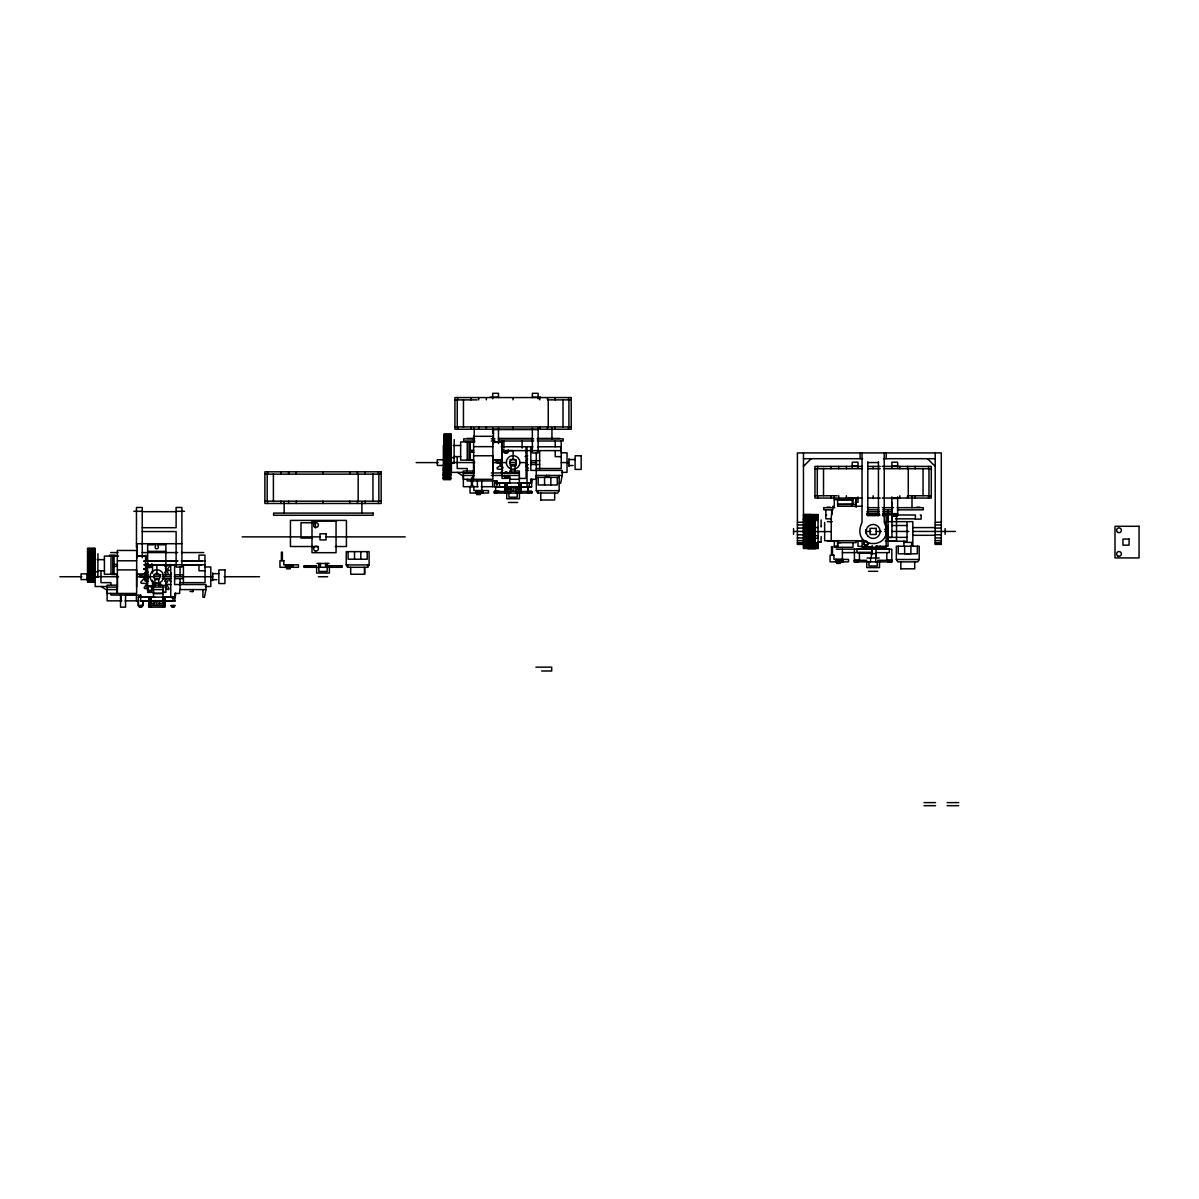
<?xml version="1.0" encoding="UTF-8"?>
<svg xmlns="http://www.w3.org/2000/svg" width="1199" height="1199" viewBox="0 0 1199 1199"><rect width="100%" height="100%" fill="white"/><g stroke="black" fill="none" stroke-linecap="round" stroke-linejoin="round"><path stroke-width="1.5" d="M109.499 556.051L117.397 556.021M117.397 587.03L117.397 574.456M136.641 587.03L136.641 569.9L117.397 569.9M139.039 597.132L142.906 597.132L138.365 597.132L138.35 605.6L142.966 605.6L142.981 600.984L142.966 605.6L140.957 605.6M171.262 600.999L140.673 600.984L140.643 595.064L125.85 595.064M148.856 600.984L148.856 597.102L173.091 597.147L173.016 600.999L140.673 600.984M150.774 600.984L150.774 597.102L150.774 603.307M153.487 597.147L153.487 585.157L163.109 585.157L162.959 600.999M154.926 586.041L154.926 578.652L158.778 578.652L158.778 586.041M164.892 600.999L164.892 597.117L162.959 597.117L162.959 603.307M174.694 600.999L175.384 593.43L179.685 593.43L179.685 589.593L205.973 589.593L205.973 584.542L174.604 584.542L174.604 564.384M465.737 441.921L473.635 441.876M473.635 472.886L473.635 460.326L467.235 460.251L467.235 441.861L469.004 442.101L469.004 460.326M492.879 472.886L492.879 455.77L473.635 455.77M512.153 486.854L496.911 486.839L496.881 480.934L492.654 480.934L492.654 486.704M498.065 486.839C500.867 487.633 499.324 481.324 497.735 482.987M505.094 486.854L505.094 482.972L529.254 483.017L529.254 486.869L496.911 486.839M507.012 486.854L507.012 482.972L507.012 489.162L510.489 489.192M509.71 483.002L509.725 475.448M511.164 471.911L511.164 464.508L515.015 464.508L515.015 471.911M519.197 486.854L519.197 482.987L521.13 482.987L521.13 491.095L505.094 491.095L505.094 482.972L497.18 482.987M519.347 483.002L519.347 471.027L509.725 471.027L509.725 472.946L519.347 472.946M521.13 486.854L521.13 482.987M529.254 486.869L527.065 486.854L526.99 446.777M530.453 486.869L531.607 486.869L531.622 479.3L535.908 479.3L535.908 475.448L562.211 475.448L562.211 470.398L530.842 470.398L530.842 446.777M842.387 559.393L842.387 549.187M852.234 505.573L852.234 498.424M854.422 549.187L854.422 560.308M856.086 507.357L856.086 498.424L856.086 502.276M871.208 558.015L872.228 545.995L872.213 554.148L871.208 554.148L871.208 552.604L856.925 552.604L856.925 549.187L889.328 549.202L889.328 552.634L876.034 552.634L876.034 558.015L876.064 545.995M888.054 521.655L888.054 511.763M891.831 560.323L891.831 549.172L836.228 549.172M891.936 521.655L891.876 496.941M891.876 502.276L891.936 511.763L882.689 511.763M170.753 564.384L170.753 597.147C178.246 602.333 174.679 586.506 174.814 597.147L162.195 597.147M175.159 593.43L174.529 597.147M531.052 479.3L531.052 483.017L517.728 483.002M888.054 537.407L891.936 537.407L891.936 513.652L882.734 513.652L897.661 513.682L897.661 515.615L891.936 515.6L897.661 515.615L897.661 496.821M907.044 521.655L907.044 541.214L888.084 541.214L888.084 525.507L888.054 529.359L884.637 529.359M145.589 556.231L136.641 555.991L145.589 555.991L145.589 574.456L136.776 574.456M492.879 436.316L492.879 479.315L473.635 479.3L473.635 436.316L492.939 436.316L492.804 442.101L501.826 441.861L501.826 460.326L493.014 460.326M169.958 574.756L171.442 573.227M526.196 460.611L527.68 459.097M138.335 600.849L138.32 605.6L142.291 605.6M494.573 486.704L494.602 482.987L495.712 482.987M163.828 591.227L162.39 592.935M880.186 546.13L878.747 547.838L876.994 545.98M205.973 589.593L204.43 597.312L202.931 597.312L202.931 589.593M562.211 475.448L560.667 483.167L559.169 483.167M144.24 573.617L143.865 574.681L139.998 575.355L139.953 576.734L143.79 577.618L144.09 578.697L140.778 581.995L141.242 583.239L145.918 583.493L146.398 584.513L144.12 587.72L145.049 588.724L148.406 586.656M170.183 578.772L169.793 580.826L171.217 581.44M500.478 459.472L500.103 460.536L496.236 461.225L496.191 462.589L500.028 463.473L500.313 465.542L497.015 467.865L497.48 469.094L502.156 469.364L502.636 470.383L500.747 472.586M525.776 452.593L526.166 451.588M367.673 567.292L369.097 564.924L369.097 551.645L346.226 551.645L346.226 564.924L347.65 567.292L367.673 567.292L367.673 564.924M559.169 475.448L559.154 490.661L557.73 493.044L537.722 493.044L536.298 490.661L536.298 477.397L559.154 477.397M919.198 559.498L917.775 561.866L897.766 561.866L896.342 559.498L896.342 546.219L919.198 546.219L919.198 559.498L896.342 559.498M803.465 466.396L811.168 458.707M145.888 563.785L144.884 564.699L146.892 568.086L145.589 569.72L144.195 569.045M151.569 591.692L149.335 591.901M507.806 477.562L505.573 477.757M867.926 546.594L865.693 546.804L865.603 545.53M170.258 570.11L168.804 570.679L167.65 568.94L169.928 565.733L168.999 564.729L165.642 566.797L164.668 566.228M525.042 456.534L527.785 455.905M518.627 478.791L519.871 478.341M148.331 572.223L144.839 572.642L144.839 580.796L148.331 581.215M528.639 470.368L526.091 470.278M154.926 597.132L140.942 597.117M140.972 607.159L140.972 605.6M174.754 605.615L170.738 605.615L173.39 605.615M495.262 491.455L499.174 491.455L494.647 491.455L494.573 493.044M527.68 491.485L531.277 491.485M139.024 605.6L139.474 607.159M499.219 483.002L497.51 482.987M527.815 483.017L527.11 483.002M531.592 493.044L531.592 491.5C524.113 492.324 529.089 491.755 528.1 486.404L528.13 493.044M170.828 600.999L173.016 600.999M175.279 600.999L174.305 600.999M175.354 605.615L173.001 605.615M170.783 597.147L175.399 597.147L174.305 597.147M140.673 597.132L148.856 597.102L148.856 605.225L164.892 605.225L164.892 597.117M527.08 483.002L528.369 483.017M859.218 560.308L854.617 560.323L854.617 561.866M309.117 565.733L304.501 565.748L304.501 567.292M142.261 605.6L140.628 605.6M490.091 397.169L498.484 397.169M532.356 397.169L540.734 397.169M454.931 399.881L477.127 399.881M549.037 399.881L571.219 399.881M454.931 426.904L571.219 426.904M492.699 429.572L538.126 429.572M493.478 433.424L492.699 433.424L492.699 427.953M443.825 434.458L451.109 434.398M443.825 434.682L451.109 434.682M443.825 435.732L451.109 435.732M443.825 437.5L451.109 437.5M466.891 438.429L474.279 438.429M498.529 438.429L532.131 438.429M537.722 438.429L560.038 438.429M443.825 438.759L451.109 438.759M474.729 438.834L463.683 438.834L463.683 441.007L474.729 441.007M491.32 438.834L495.007 438.834M498.274 438.834L533.705 438.834M537.137 438.834L563.185 438.834L563.185 441.007L537.392 441.007M443.825 439.988L451.109 439.988M491.32 441.007L495.007 441.007M498.694 441.007L533.705 441.007M443.825 441.472L451.109 441.232M443.825 441.577L451.109 441.577M443.825 441.802L451.109 441.802M474.774 441.921L460.641 441.921L460.641 460.146L473.635 460.041M493.014 442.101L501.826 442.101M443.825 442.626L451.109 442.626M443.825 443.54L451.109 443.54M443.825 444.304L451.109 444.304M443.825 445.324L451.109 445.324M453.327 445.503L460.641 445.503M443.825 446.418L451.109 446.418M473.635 446.657L492.879 446.657M501.182 446.762L532.956 446.762M537.677 446.777L561.192 446.762M443.825 446.987L451.109 447.182L443.825 447.257M443.825 447.602L451.109 447.602M443.825 448.906L451.109 448.906M443.825 449.7L451.109 449.7M443.825 450.284L451.109 450.284M470.308 450.299L473.635 450.284M443.825 450.524L451.109 450.524M561.267 450.614L502.066 450.644L513.112 450.629L513.112 459.532M443.825 451.468L451.109 451.468M443.825 452.608L451.109 452.608M561.267 452.802L567.037 452.802L567.037 472.376L561.567 472.376M443.825 453.042L451.109 453.042M443.825 453.567L451.109 453.567M443.825 454.241L451.109 454.241M443.825 455.47L451.109 455.575M443.825 455.905L451.109 455.815M443.825 456.429L451.109 456.429M454.076 456.564L460.821 456.654M561.267 456.654L555.227 456.654L555.227 450.614M443.825 457.389L451.109 457.389M451.109 457.658L454.196 457.658M443.825 458.288L451.109 458.288M803.465 458.707L862.666 458.707M883.588 458.707L935.22 458.707M443.825 459.322L451.109 459.322M510.025 459.562L514.611 459.562M568.97 459.532L575.1 459.532M443.345 459.727L437.29 459.727L437.29 465.452L443.345 465.452M493.014 460.086L501.826 460.086M443.825 460.461L451.109 460.461M530.842 460.671L539.655 460.671M443.825 461.405L451.109 461.405L443.825 461.54M501.122 462.439L502.276 462.439M509.935 462.439L516.274 462.439A3.162 3.162 0 0 0 511.523 459.697A3.162 3.162 0 0 0 511.523 465.182A3.162 3.162 0 0 0 516.274 462.439M416.188 462.589L438.145 462.589M451.109 462.514L474.759 462.589M492.834 462.589L506.607 462.589M520.186 462.589L527.29 462.589M530.587 462.589L536.672 462.589M561.267 462.589L568.97 462.589M867.806 462.559L878.447 462.559M451.109 462.934L454.076 462.934L454.196 439.628M443.825 463.129L454.076 462.964M443.825 464.088L451.109 464.088M530.842 464.508L539.655 464.508M443.825 465.152L451.109 465.152M510.025 465.662L516.125 465.662L516.125 459.562M568.791 465.527L573.122 465.527M443.825 465.886L451.109 465.886M852.234 466.021L858.004 466.021M891.876 466.021L897.661 466.021M862.441 466.396L814.975 466.396L814.975 498.05L862.441 498.05M867.671 466.396L880.246 466.396M882.209 466.396L931.278 466.396L931.278 498.05L882.209 498.05M443.825 466.681L451.109 466.681M443.825 467.1L451.109 467.13M443.345 467.4L450.644 467.4M443.825 467.655L451.109 467.655M443.825 467.94L451.109 467.88M443.345 468.389L450.644 468.389M536.298 468.524L561.267 468.524L561.192 440.992M814.975 468.704L862.441 468.704M867.776 468.704L880.246 468.704M883.813 468.704L931.278 468.704M443.345 469.618L450.644 469.693M443.345 469.813L450.644 469.813M443.345 470.832L450.644 470.832M443.345 472.181L450.644 472.181M463.354 472.376L451.409 472.376L451.409 462.589M463.354 472.946L472.976 472.946L472.976 471.027L463.354 471.027L463.354 479.3L472.976 479.3L472.976 475.448M443.345 473.065L450.644 473.065M463.324 472.961L474.519 472.961M491.32 472.961L519.317 472.961M264.874 474.145L381.162 474.145M443.345 474.07L450.644 474.07M443.345 474.309L450.644 474.309M443.345 474.729L450.644 474.729M443.345 475.059L450.644 475.059M443.345 475.628L450.644 475.628M463.324 475.463L474.519 475.463M491.32 475.463L519.347 475.448M443.345 476.902L450.644 476.902M443.345 477.891L450.644 477.891M471.462 477.891L472.451 477.891L472.451 486.404M443.345 478.176L450.644 478.176M510.414 478.281L502.066 478.431L502.081 440.992M518.717 478.431L526.121 478.431L526.121 446.792M443.345 478.686L450.644 478.686M509.725 479.3L519.347 479.3M498.874 482.987L494.917 482.987M478.041 486.704L463.354 486.704L463.354 476.213L457.389 472.376M481.219 486.704L495.652 486.704L495.712 493.014M505.094 487.244L507.012 487.244M519.197 487.244L521.13 487.244M505.094 489.162L511.149 489.162L511.149 486.359M521.13 489.162L515 489.162L515 486.359M515.66 489.192L519.167 489.192L519.197 482.987M536.298 490.661L559.154 490.661M508.451 491.485L494.078 491.485L494.078 493.044L532.071 493.044L532.071 491.485L517.713 491.485M814.975 495.742L837.172 495.742M909.082 495.742L931.278 495.742M867.671 498.05L880.246 498.05M848.382 498.424L858.004 498.424M891.876 498.424L897.661 498.424M834.309 499.653L852.999 499.638L852.999 504.434M837.636 499.773L852.999 499.773M540.764 499.998L554.672 499.998L554.672 493.044M264.874 501.167L381.162 501.167M855.127 502.276L858.004 502.276L858.004 496.941M508.466 502.471L517.683 502.471M837.636 504.299L852.999 504.299M837.636 504.434L856.071 504.299M862.306 506.233L837.636 506.233L837.636 499.638M827.1 507.282L830.367 507.282M916.591 507.282L919.873 507.282M834.789 507.672L823.728 507.672L823.728 509.845L832.945 509.845M867.566 507.672L879.017 507.672M882.389 507.672L893.495 507.672M897.197 507.672L923.245 507.672L923.245 509.845L897.437 509.845M867.956 509.845L879.017 509.845M882.704 509.845L891.906 509.845M133.868 511.299L142.246 511.299M176.118 511.299L184.496 511.299M142.246 511.688L176.118 511.688M866.817 511.763L879.347 511.763M803.465 514.371L810.764 514.371L810.764 515.345M810.764 514.581L818.048 514.521L818.048 548.423L803.465 548.498L803.465 452.922M807.796 515L815.08 515M825.841 514.985L826.696 514.985M866.682 514.985L879.991 514.985M882.734 514.985L915.451 514.985L915.347 519.122L921.117 519.122L921.117 514.985L920.277 514.985M803.465 515.345L818.048 515.27M814.406 515.465L818.048 515.465M867.656 515.615L878.762 515.615M882.464 515.615L886.166 515.615L886.166 547.254L862.111 547.254L862.111 539.82M891.876 515.615L897.661 515.615M803.465 515.84L818.048 515.72M803.465 516.125L808.935 516.125M814.406 516.095L818.048 516.095M807.796 516.334L815.08 516.334M803.465 517.099L808.935 517.099M814.406 516.964L818.048 516.964M807.796 517.324L815.08 517.354M807.796 518.118L815.08 518.118M803.465 518.388L808.935 518.388M814.406 518.268L818.048 518.268M814.406 518.538L818.048 518.538M803.465 518.837L808.935 518.837M831.521 518.837L825.841 518.837L825.841 509.845M895.548 518.837L915.347 518.837M803.465 519.197L815.08 519.377M803.465 519.647L808.935 519.647M814.406 519.452L818.048 519.452M803.465 519.796L808.935 519.796M807.796 520.606L818.048 520.471M803.465 520.816L808.935 520.816M803.465 521.7L815.08 521.85M827.43 521.655L832.241 521.655M884.637 521.655L912.829 521.655L912.829 546.219M807.796 522.075L815.08 522.075M797.41 522.269L803.465 522.269M935.22 522.269L941.29 522.269M803.465 523.094L808.935 523.094M807.796 523.244L815.08 523.244M803.465 524.038L815.08 524.143M803.465 524.158L808.935 524.158M797.41 524.952L803.465 524.952M807.796 524.907L815.08 524.907M935.22 524.952L941.29 524.952M803.465 525.372L808.935 525.372M891.936 525.507L907.044 525.507M807.796 525.926L815.08 525.926M803.465 526.376L808.935 526.376M807.796 527.02L815.08 527.02M803.465 527.23L808.935 527.23M807.796 527.605L818.078 527.515M912.829 527.59L935.22 527.59M142.246 527.71L176.118 527.71L176.118 507.462L181.888 507.462L181.888 567.067L176.118 567.067L176.118 531.547L142.246 531.547M803.465 527.83L815.08 527.785M797.41 528.085L803.465 528.085M935.22 528.085L941.29 528.085M807.796 528.219L815.08 528.219M803.465 528.804L808.935 528.804M807.796 529.523L815.08 529.523M803.465 529.853L808.935 529.883M803.465 530.153L815.08 530.318M803.465 530.617L808.935 530.617M807.796 530.887L815.08 530.887M807.796 531.127L815.08 531.127M793.558 531.442L803.465 531.442M815.11 531.592L831.237 531.592M865.498 531.442L870.849 531.442M891.936 531.442L908.722 531.442M912.829 531.442L955.318 531.442M803.465 531.981L815.08 532.086M803.465 532.461L808.935 532.461M803.465 532.791L808.935 532.821M807.796 533.21L815.08 533.21M807.796 533.66L815.08 533.66M803.465 533.9L808.935 533.9M807.796 534.169L815.08 534.169M797.41 534.799L815.08 534.844M935.22 534.799L941.29 534.799M912.829 535.294L935.22 535.294M803.465 535.443L808.935 535.443M815.11 535.683L818.078 535.683M807.796 536.073L815.08 536.073M803.465 536.253L815.08 536.178M807.796 536.418L815.08 536.523M242.183 536.867L320.478 536.867M326.068 536.867L405.202 536.867M807.796 537.047L815.08 537.047M803.465 537.242L808.935 537.242M907.044 537.377L888.084 537.377L888.069 528.639M311.815 538.081L300.994 538.081L300.994 522.749L315.427 522.749L315.427 527.86M797.41 537.931L815.08 538.006M935.22 537.931L941.29 537.931M815.08 538.276L818.168 538.276M808.935 538.471L803.465 538.546L808.935 538.666M807.796 538.891L815.08 538.891M803.465 539.685L808.935 539.685M807.796 539.925L815.08 539.925M797.41 540.614L803.465 540.614M935.22 540.614L941.29 540.614M865.828 540.704L824.642 540.704L824.642 522.479M803.465 541.034L815.08 541.079M855.486 541.094L862.95 541.094M885.342 541.094L896.537 541.094L896.537 514.985M827.43 541.214L835.613 541.214M862.576 541.214L856.116 541.214L856.101 542.637L837.636 542.637L840.709 542.637M807.796 541.618L815.08 541.618M818.048 541.813L821.135 541.813M803.465 541.918L815.08 542.098L807.796 542.158M818.048 542.068L821.135 542.068L821.135 536.567M903.926 542.368L911.615 542.368L911.615 546.219M797.41 542.667L803.465 542.667M814.406 542.742L818.048 542.682M935.22 542.667L941.29 542.667M803.465 542.922L808.935 542.922M815.08 543.132L818.168 543.132L814.406 543.147M814.406 543.462L818.048 543.462M136.461 543.717L181.888 543.717M807.796 543.747L815.08 543.747M797.41 543.971L808.935 543.896M814.406 544.091L818.048 544.091M935.22 543.971L941.29 543.971M808.935 544.466L797.41 544.406L797.41 452.922L941.29 452.922L941.29 544.406L935.22 544.406L935.22 452.922M807.796 544.706L815.08 544.706M814.406 545.38L818.048 545.38M803.465 545.755L815.08 545.77M834.309 546.174L837.636 546.174M318.439 546.519L290.443 546.519L290.443 520.411L346.436 520.411L346.436 546.519L335.24 546.519M807.796 546.504L818.048 546.429M814.406 546.639L818.048 546.639M870.474 546.879L866.622 546.879L866.622 544.301M803.465 547.029L808.935 547.029M872.377 547.134L857.989 546.324L857.989 540.839M807.796 547.299L818.048 547.194M137.241 547.568L136.461 547.568L136.461 507.462L142.246 507.462L142.246 557.745M803.465 547.538L808.935 547.538M814.406 547.478L818.048 547.388M814.406 547.673L818.048 547.673M814.406 548.363L818.048 548.363M87.587 548.528L94.871 548.528M87.587 548.827L94.871 548.827M87.587 549.861L94.871 549.861M87.587 550.881L94.871 550.851M147.657 551.36L165.882 551.36M87.587 551.645L94.871 551.645M110.653 552.574L118.042 552.574M142.291 552.574L177.752 552.574M181.484 552.574L203.8 552.574M842.387 552.634L855.666 552.604M856.925 552.604L871.208 552.604L858.709 552.604M87.587 552.904L94.871 552.904M871.208 553.608L876.034 553.608M87.587 554.133L94.871 554.133M906.384 554.193L909.157 554.193M87.587 555.377L94.871 555.377M109.499 555.137L115.464 555.137M118.536 556.051L104.403 556.066L104.403 574.291L117.397 574.171M87.587 556.771L94.871 556.771M87.587 557.67L94.871 557.67M867.042 558.015L879.212 558.015M87.587 558.434L94.871 558.434M87.587 559.453L94.871 559.453M97.089 559.648L104.403 559.648M866.787 560.308L854.123 560.308L854.123 561.866L892.131 561.866L892.131 560.308L877.653 560.308M87.587 560.547L94.871 560.547M117.397 560.787L136.641 560.787M181.439 560.922L201.972 560.907M181.469 560.907L204.954 560.907M87.587 561.312L94.871 561.132M87.587 561.387L94.871 561.387M87.587 561.746L94.871 561.746M837.217 562.241L841.398 562.241M855.636 562.241L858.199 562.241M888.084 562.241L890.587 562.241M87.587 563.05L94.871 563.05M316.926 563.44L329.111 563.44M87.587 563.83L94.871 563.83M87.587 564.414L94.871 564.414M114.07 564.429L117.397 564.429M176.718 564.774L144.27 564.759M182.128 564.759L201.972 564.759M87.587 564.654L94.871 564.654M174.604 564.759L144 564.774L156.874 564.774L156.874 573.677M176.118 564.759L205.029 564.759L205.029 582.654L180.06 582.654M346.226 564.924L369.097 564.924M87.587 565.613L94.871 565.613M316.686 565.733L304.021 565.748L304.021 567.292L342.015 567.292L342.015 565.733L327.537 565.733M114.07 566.348L117.397 566.363M87.587 566.737L94.871 566.737M205.029 566.947L210.799 566.947L210.799 586.506L205.329 586.506M87.587 567.187L94.871 567.187M87.587 567.697L94.871 567.697M87.587 568.371L94.871 568.371M143.73 568.866L145.589 568.866M900.824 568.821L914.732 568.821L914.687 561.866M143.73 568.881L145.589 568.881M87.587 569.6L94.871 569.6M87.587 569.705L94.871 569.705M87.587 570.05L94.871 569.945M87.587 570.574L94.871 570.574M97.838 570.694L104.583 570.799M205.029 570.799L198.989 570.799L198.989 564.759M868.511 571.294L877.743 571.294M87.587 571.533L94.871 571.533M94.871 571.803L97.958 571.803M87.587 572.418L94.871 572.418M87.587 573.452L94.871 573.452M212.733 573.677L218.862 573.677M87.107 573.871L81.052 573.871L81.052 579.582L87.107 579.582M136.776 574.216L145.589 574.216M364.586 574.246L364.586 567.292L364.616 574.246L350.707 574.246L350.707 567.292M87.587 574.606L94.871 574.606M110.997 555.991L110.997 574.381L117.397 574.516M154.146 574.801L160.561 574.801M162.18 574.801L171.187 574.801M174.604 574.801L183.417 574.801M87.587 575.145L94.871 575.145M87.587 575.535L94.871 575.535M87.587 575.67L94.871 575.625M144.884 576.569L146.038 576.569M153.697 576.569L160.037 576.569M59.95 576.734L81.907 576.734M94.871 576.659L118.521 576.734M136.596 576.734L153.817 576.734M162.165 576.734L171.052 576.734M174.35 576.734L212.733 576.734M224.168 576.734L259.569 576.734M318.409 576.734L327.627 576.734M94.871 577.109L97.838 577.079M87.587 577.274L97.838 577.139L97.958 553.758M87.587 578.233L94.871 578.233M162.18 578.652L171.112 578.652M174.604 578.652L183.417 578.652M87.587 579.297L94.871 579.297M211.099 579.672L216.884 579.672M87.587 580.031L94.871 580.031M87.587 580.826L94.871 580.826M87.587 582.025L94.871 582.025M151.299 585.831L154.941 585.831M162.24 585.831L165.882 585.831M107.116 586.506L95.171 586.506L95.171 575.73M107.116 587.09L116.738 587.09M153.487 587.09L163.109 587.09M107.116 589.593L116.738 589.593M153.487 589.593L163.109 589.593M189.982 591.512L193.054 591.512M154.176 592.411L147.657 592.411L147.657 544.781L155.81 544.781L155.615 546.04A1.634 1.634 0 0 0 155.615 548.333A1.634 1.634 0 0 0 157.923 548.333A1.634 1.634 0 0 0 157.923 546.04L157.728 544.781L165.882 544.781L165.882 574.95M162.629 592.411L165.882 592.411L165.882 578.547M139.474 597.117L141.797 597.132M138.335 597.132L142.666 597.132M163.109 597.147L172.446 597.147M121.803 600.849L107.116 600.849L107.116 590.358L101.151 586.506M124.981 600.849L138.889 600.849M154.926 600.984L158.763 600.984M148.856 601.388L150.774 601.388M162.959 601.388L164.892 601.388M148.856 603.307L154.926 603.307L154.926 600.489M158.763 603.307L164.892 603.307M163.154 605.6L165.072 605.6L148.661 605.495M173.36 605.615L174.305 605.615M139.414 607.159L141.887 607.159M171.982 605.615L171.847 607.174L174.305 607.174M535.893 667.154L551.69 667.154L551.69 671.005L541.663 671.005M923.994 802.611L935.55 802.611M947.165 802.611L958.705 802.611M923.994 805.683L935.55 805.683M947.165 805.683L958.705 805.683M530.438 479.3L531.637 479.3L531.637 483.017L530.767 483.017M495.277 482.987L510.309 483.002M515 486.854L528.234 486.854M175.399 593.43L174.814 593.43M531.622 479.3L531.007 483.017M530.543 486.854L531.622 486.869M876.184 531.442L881.28 531.457M884.682 531.457L888.054 531.277M887.035 560.308L891.636 560.338L891.636 561.866M336.919 565.733L341.52 565.763L341.52 567.292M528.369 464.687L526.421 464.627L526.031 466.681L528.429 468.165M110.997 556.156L112.781 556.231L112.781 574.456M171.142 584.587L167.725 584.393L167.156 585.367L169.164 588.754L168.16 589.668L164.982 587.345M146.892 564.189L147.762 564.669M927.516 458.707L935.22 466.396M872.093 548.528L871.388 546.594M872.153 546.189L872.168 547.314M529.284 491.485L529.314 493.044M496.866 491.455L496.896 493.029M173.046 605.615L173.076 607.189M945.142 528.579L945.142 534.304M928.97 468.704L928.97 495.742M928.581 466.396L928.581 468.704M928.581 495.742L928.581 498.05M923.05 468.359L923.05 495.622M917.325 546.219L917.325 553.803L898.216 553.803L898.216 546.219M915.242 466.396L915.242 468.704M915.242 495.742L915.242 498.05M912.004 496.716L912.004 507.672M910.91 546.219L910.91 553.803M908.272 468.359L908.272 496.086M907.538 466.396L907.538 468.704M907.538 495.742L907.538 498.05M904.631 546.219L904.631 553.803M903.926 541.214L903.926 546.219M900.824 561.866L900.854 568.821M899.85 466.396L899.85 468.704M899.85 495.742L899.85 498.05M897.661 467.73L897.661 462.17L891.876 462.17L891.876 467.76M888.009 509.725L888.009 546.324L876.874 546.324L876.874 547.134M886.825 552.604L886.825 560.323M886.151 452.922L886.151 458.707M884.218 452.922L884.218 522.269C896.867 550.656 849.387 550.656 862.036 522.269L862.036 452.922M879.511 561.866L879.511 567.607L866.742 567.607L866.742 561.866M878.447 461.78L878.447 515.555M877.278 561.866L877.278 566.033L868.975 566.033L868.975 561.866M875.72 558.015L875.72 561.866M873.127 466.396L873.127 468.704M873.127 495.742L873.127 498.05M870.534 558.015L870.534 561.866M867.806 461.78L867.806 515.555M865.828 529.823L865.828 533.45M864.179 541.214L864.179 543.252M860.103 452.922L860.103 458.707M859.428 552.604L859.428 560.308M858.004 467.76L858.004 462.17L852.234 462.17L852.234 467.73M853.029 542.637L853.029 547.299L834.309 547.299L834.309 540.704M846.404 466.396L846.404 468.704M846.404 495.742L846.404 498.05M842.882 559.408L842.897 561.866M842.657 559.408L842.657 561.866M842.193 559.408L842.193 561.866M841.533 559.408L841.533 561.866M840.709 559.408L840.709 561.866M840.274 561.866L840.274 563.41L836.677 563.41L836.677 561.866M839.81 559.408L839.81 561.866M838.715 466.396L838.715 468.704M838.715 495.742L838.715 498.05M838.865 559.408L838.865 561.866M837.951 559.408L837.951 561.866M837.127 559.408L837.127 561.866M836.452 559.408L836.452 561.866M835.973 559.408L835.973 561.866M835.733 559.408L835.733 561.866M834.249 496.716L834.309 506.233L833.02 506.233L831.237 516.994L831.237 540.704M832.496 555.227L832.496 546.714L831.506 546.714L831.506 555.227M831.626 509.845L831.626 514.985M831.012 466.396L831.012 468.704M831.012 495.742L831.012 498.05M823.518 468.359L823.518 495.622M821.135 519.931L821.135 525.971M821.135 526.211L821.135 526.975M817.673 466.396L817.673 468.704M817.673 495.742L817.673 498.05M817.283 468.704L817.283 495.742M793.558 528.579L793.558 534.304M568.97 458.737L568.97 466.441M568.911 399.881L568.911 426.904M568.536 397.573L568.536 399.881M568.536 426.904L568.536 429.212M563.005 400.001L563.005 427.264M561.102 446.762L561.102 450.614M557.28 477.397L557.28 484.981L538.171 484.981L538.171 477.397M555.227 440.992L555.227 446.762M555.197 397.573L555.197 399.881M555.197 426.904L555.197 429.212M551.945 427.878L551.945 438.834M550.866 477.397L550.866 484.981M549.082 475.448L549.082 477.367M548.842 475.448L548.842 477.367M548.228 399.522L548.228 427.264M547.493 397.573L547.493 399.881M547.493 426.904L547.493 429.212M546.984 475.448L546.984 477.367M546.669 475.448L546.669 477.367M546.429 475.448L546.429 477.367M544.571 477.397L544.571 484.981M540.764 493.044L540.809 499.998M539.79 397.573L539.79 399.881M539.79 426.904L539.79 429.212M539.655 450.614L539.655 468.929M538.126 398.787L538.126 393.317L532.356 393.317L532.356 397.558M538.126 427.953L538.126 452.937L532.356 452.937L532.356 428.088M537.722 490.661L537.722 493.044M536.298 452.293L536.298 475.448M522.12 440.812L522.12 448.111M521.31 489.162L521.31 493.014M519.392 491.455L519.452 498.769L506.697 498.769L506.817 491.455M517.234 493.044L517.234 497.195L508.916 497.195L508.916 493.044M515.69 489.806L515.69 487.244L510.519 487.244L510.519 489.806M515.66 490.466L515.66 493.044M513.082 397.573L513.082 399.881M513.082 426.904L513.112 429.572M513.112 487.244L513.112 491.095M510.489 490.466L510.489 493.044M510.025 461.075L510.025 464.133M504.899 489.162L504.899 493.014M503.895 440.812L503.895 448.111M501.077 459.861L501.077 466.666M498.484 397.558L498.484 393.317L492.699 393.317L492.699 398.787M498.484 428.088L498.484 443.6M496.881 483.826L496.881 480.934L467.205 480.934L467.205 479.3M493.478 429.572L493.478 443.6M486.359 397.573L486.359 399.881M486.359 426.904L486.359 429.212M482.852 490.571L482.837 493.044M482.612 490.571L482.612 493.044M482.148 490.571L482.148 493.044M481.788 480.934L481.788 491.29M481.473 490.571L481.473 493.044M480.664 490.571L480.664 493.044M480.229 493.044L480.229 494.573L476.632 494.573L476.632 493.044M479.75 490.571L479.75 493.044M478.806 490.571L478.806 493.044M478.671 397.573L478.671 399.881M478.671 426.904L478.671 429.212M477.891 490.571L477.891 493.044M477.367 480.934L477.367 486.704M477.082 490.571L477.082 493.044M476.408 490.571L476.408 493.044M475.928 490.571L475.928 493.044M475.673 490.571L475.673 493.044M474.204 427.878L474.204 437.006M473.875 465.452L473.875 472.961M471.462 479.585L471.462 486.404M470.967 397.573L470.967 399.881M470.967 426.904L470.967 429.212M470.308 442.101L470.308 460.371M467.205 472.376L467.205 468.524L457.194 468.524L457.194 456.654M463.458 400.001L463.458 427.264M457.628 397.573L457.628 399.881M457.628 426.904L457.628 429.212M457.239 399.881L457.239 426.904M450.644 461.765L450.644 479.66L443.345 479.66L443.345 445.518M378.854 474.145L378.854 501.167M378.464 471.821L378.464 474.145M378.464 501.167L378.464 503.475M372.949 473.785L372.949 501.512M367.224 551.645L367.224 559.229L348.1 559.229L348.1 551.645M365.125 471.821L365.125 474.145M365.125 501.167L365.125 503.475M361.888 502.141L361.888 513.097M360.809 551.645L360.809 559.229M358.171 473.785L358.171 501.512M357.437 471.821L357.437 474.145M357.437 501.167L357.437 503.475M354.514 551.645L354.514 559.229M349.733 471.821L349.733 474.145M349.733 501.167L349.733 503.475M347.65 564.924L347.65 567.292M329.395 567.292L329.395 573.032L316.641 573.032L316.641 567.292M327.177 563.44L327.177 571.458L318.859 571.458L318.859 563.44M325.603 563.44L325.603 567.292M323.011 471.821L323.011 474.145M323.011 501.167L323.011 503.475M320.433 563.44L320.433 567.292M296.303 471.821L296.303 474.145M296.303 501.167L296.303 503.475M292.781 564.834L292.781 567.292M292.541 564.834L292.541 567.292M292.076 564.834L292.076 567.292M291.417 564.834L291.417 567.292M290.608 564.834L290.608 567.292M290.173 567.292L290.173 568.836L286.576 568.836L286.576 567.292M289.693 564.834L289.693 567.292M288.749 564.834L288.749 567.292M288.599 471.821L288.599 474.145M288.599 501.167L288.599 503.475M287.835 564.834L287.835 567.292M287.011 564.834L287.011 567.292M286.351 564.834L286.351 567.292M285.872 564.834L285.872 567.292M285.617 564.834L285.617 567.292M284.148 502.141L284.148 513.097M282.379 560.652L282.379 552.154L281.405 552.154L281.405 560.652M280.896 471.821L280.896 474.145M280.896 501.167L280.896 503.475M273.402 473.785L273.402 501.512M267.557 471.821L267.557 474.145M267.557 501.167L267.557 503.475M267.182 474.145L267.182 501.167M212.733 572.882L212.733 580.571M204.954 564.759L204.954 555.137L198.989 555.137L198.989 560.907M192.844 589.593L192.844 591.512M192.604 589.593L192.604 591.512M183.417 564.759L183.417 583.074M180.06 566.423L180.06 575.175M180.06 578.652L180.06 589.593M165.072 603.307L165.072 607.159L148.661 607.159L148.661 603.307M163.154 605.225L163.154 607.159M160.516 585.831L160.516 583.343L153.022 583.343L153.022 585.831M159.452 603.951L159.452 601.388L154.281 601.388L154.281 603.951M156.874 601.388L156.874 605.225M152.543 564.909L152.543 573.152M152.543 580.301L152.543 588.544M150.579 605.225L150.579 607.159M147.162 564.909L147.162 588.544M145.843 555.137L145.843 560.907M140.643 595.064L140.643 597.956M137.241 543.717L137.241 557.745M136.416 600.849L136.416 595.064L110.967 595.064L110.967 593.43M125.55 595.064L125.55 607.159L120.544 607.159L120.544 595.064M121.129 595.064L121.129 600.849M114.07 556.231L114.07 574.516M110.967 585.157L110.967 582.654L100.956 582.654L100.956 570.799M87.107 573.677L87.107 579.776M151.599 563.905A2.023 2.023 0 0 1 149.86 566.932A2.023 2.023 0 0 1 148.106 563.905M152.453 564.204A2.698 2.698 0 0 1 149.86 567.607A2.698 2.698 0 0 1 147.252 564.204M508.001 476.318A2.698 2.698 0 0 1 504.179 476.318M507.836 475.418A2.023 2.023 0 0 1 504.344 475.418M504.659 472.976A2.023 2.023 0 0 1 507.522 472.976M508.046 450.254A2.023 2.023 0 0 1 506.098 452.787A2.023 2.023 0 0 1 504.135 450.254M504.179 452.682A2.698 2.698 0 0 1 503.49 450.075M867.971 542.757A1.918 1.918 0 0 1 865.948 545.17A1.918 1.918 0 0 1 864.359 542.443A1.918 1.918 0 0 1 867.476 541.903M868.436 542.637A2.413 2.413 0 0 1 866.937 545.515A2.413 2.413 0 0 1 863.924 544.271A2.413 2.413 0 0 1 864.914 541.169M503.115 468.09A11.555 11.555 0 0 1 502.186 459.292M508.391 450.165A2.413 2.413 0 0 1 506.068 453.192A2.413 2.413 0 0 1 503.745 450.165M508.151 475.628A2.413 2.413 0 0 1 503.985 475.628M503.985 473.23A2.413 2.413 0 0 1 508.151 473.23M165.567 579.072A9.112 9.112 0 0 1 164.668 581.275M147.972 579.072A9.112 9.112 0 0 1 147.972 574.366M164.668 572.163A9.112 9.112 0 0 1 165.567 574.366M168.1 580.016A11.555 11.555 0 0 1 164.967 585.112M146.877 582.234A11.555 11.555 0 0 1 147.177 570.679M165.402 568.791A11.555 11.555 0 0 1 168.25 574.036M837.636 540.704L837.636 547.299L837.636 540.704M876.034 552.604L876.034 554.163L876.064 552.604M494.662 491.455L495.772 491.485L494.662 491.455M879.182 513.667L866.742 513.682L879.182 513.697M571.219 397.573L454.931 397.573L454.931 429.212L571.219 429.212L571.219 397.573M451.109 434.218L443.825 434.218L443.825 468.12L451.109 468.12L451.109 434.218M451.109 436.706L443.825 436.706L451.109 436.736M473.635 452.218L470.308 452.218L473.635 452.218M581.17 455.77L575.1 455.77L575.1 469.409L581.17 469.409L581.17 455.77M381.162 471.821L264.874 471.821L264.874 503.475L381.162 503.475L381.162 471.821M473.875 486.404L470.038 486.404L470.038 493.044L488.488 493.044L488.488 490.571L473.875 490.571L473.875 486.404M373.129 513.097L273.612 513.097L273.612 515.27L373.129 515.27L373.129 513.097M815.08 514.836L807.796 514.836L807.796 548.722L815.08 548.722L815.08 514.836M336.05 521.04L311.995 521.04L311.995 552.679L336.05 552.679L336.05 521.04M1139.05 526.286L1114.995 526.286L1114.995 557.925L1139.05 557.925L1139.05 526.286M876.184 528.384L870.069 528.384L870.069 534.484L876.184 534.484L876.184 528.384M326.068 533.81L319.968 533.81L319.968 539.91L326.068 539.91L326.068 533.81M1129.053 539.055L1122.953 539.055L1122.953 545.155L1129.053 545.155L1129.053 539.055M94.871 548.363L87.587 548.363L87.587 582.249L94.871 582.249L94.871 548.363M136.701 550.461L117.322 550.461L117.397 593.445L136.641 593.445L136.701 550.461M833.934 555.227L830.083 555.227L830.083 561.866L848.532 561.866L848.532 559.408L833.934 559.408L833.934 555.227M94.871 555.602L87.587 555.602L94.871 555.707M177.707 560.922L144.105 560.937L177.737 560.907M283.818 560.652L279.966 560.652L279.966 567.292L298.431 567.292L298.431 564.834L283.818 564.834L283.818 560.652M145.589 561.357L143.73 561.357L145.589 561.372M224.932 569.915L218.862 569.915L218.862 583.538L224.932 583.538L224.932 569.915M116.738 585.157L107.116 585.157L107.116 593.43L116.738 593.43L116.738 585.157M163.109 593.43L153.487 593.43L163.109 593.43M148.841 590.298A2.023 2.023 0 0 0 151.868 588.544A2.023 2.023 0 0 0 148.841 586.791A2.023 2.023 0 0 0 148.841 590.298M147.942 590.448A2.698 2.698 0 0 0 152.453 589.249A2.698 2.698 0 0 0 149.156 585.936A2.698 2.698 0 0 0 147.942 590.448M868.166 536.388A6.999 6.999 0 0 0 879.901 533.255A6.999 6.999 0 0 0 871.313 524.667A6.999 6.999 0 0 0 868.166 536.388M1117.798 532.371A2.413 2.413 0 0 0 1121.395 530.288A2.413 2.413 0 0 0 1117.798 528.204A2.413 2.413 0 0 0 1117.798 532.371M1117.798 556.006A2.413 2.413 0 0 0 1121.395 553.923A2.413 2.413 0 0 0 1117.798 551.84A2.413 2.413 0 0 0 1117.798 556.006M509.695 468.329A6.819 6.819 0 0 0 519.916 462.439A6.819 6.819 0 0 0 509.695 456.534A6.819 6.819 0 0 0 509.695 468.329M314.303 526.751A2.413 2.413 0 0 0 318.32 525.672A2.413 2.413 0 0 0 315.382 522.719A2.413 2.413 0 0 0 314.303 526.751M314.797 550.761A2.413 2.413 0 0 0 318.409 548.677A2.413 2.413 0 0 0 314.797 546.594A2.413 2.413 0 0 0 314.797 550.761M154.626 578.817A3.162 3.162 0 0 0 159.932 577.393A3.162 3.162 0 0 0 156.05 573.512A3.162 3.162 0 0 0 154.626 578.817M153.457 582.474A6.819 6.819 0 0 0 163.678 576.569A6.819 6.819 0 0 0 153.457 570.664A6.819 6.819 0 0 0 153.457 582.474"/></g></svg>
